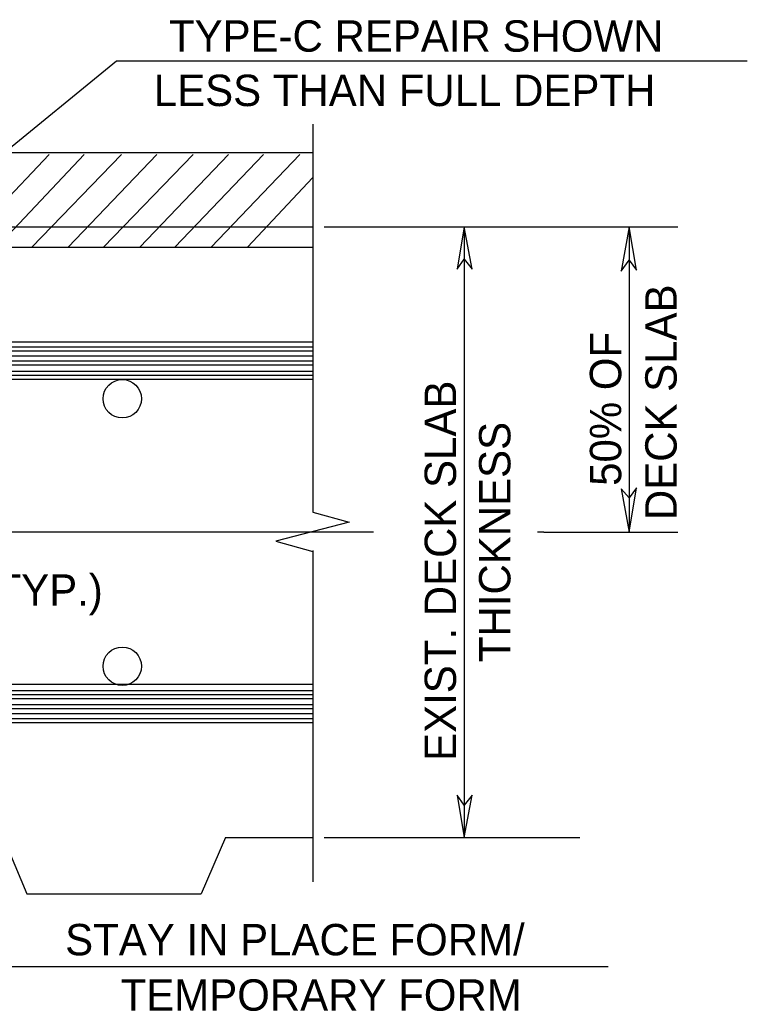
# Model space of a CAD drawing. Extents: x 528.19 to 531.15, y 154.44 to 156.28.
# Drawn here: x 530.0741 to 530.311, y 155.617 to 155.9398 of the extents above; entities that cross this region are included whole.
import ezdxf

# ---------------------------------------------------------------- set-up
doc = ezdxf.new("R2010")
doc.units = 0
for name, color, linetype in [('Level 1', 7, 'Continuous'), ('Level 2', 7, 'Continuous'), ('Level 5', 7, 'Continuous')]:
    doc.layers.add(name, color=color, linetype=linetype)

msp = doc.modelspace()

# ---------------------------------------------------------------- linework, layer by layer
at = {"layer": 'Level 1'}
for p, q in [((530.16962, 155.77953), (530.18143, 155.77625)), ((530.18143, 155.77625), (530.15748, 155.77001)), ((530.15748, 155.77001), (530.16962, 155.76673))]:
    msp.add_line(p, q, dxfattribs=at)
for points in [[(530.21883, 155.87238), (530.21654, 155.8586), (530.21883, 155.86188), (530.22146, 155.8586)], [(530.27264, 155.87238), (530.27001, 155.85794), (530.27264, 155.86155), (530.27493, 155.85827)], [(530.27264, 155.77297), (530.27493, 155.7874), (530.27264, 155.78412), (530.27001, 155.78707)], [(530.21883, 155.67356), (530.22146, 155.68734), (530.21883, 155.68406), (530.21654, 155.68734)]]:
    msp.add_lwpolyline(points, close=True, dxfattribs=at)
at = {"layer": 'Level 2'}
for p, q in [((530.16962, 155.90584), (530.16962, 155.77953)), ((529.64797, 155.89665), (530.16962, 155.89665)), ((529.64797, 155.87238), (530.16962, 155.87238)), ((529.64797, 155.87238), (530.16962, 155.87238)), ((530.17323, 155.87238), (530.28839, 155.87238)), ((530.21883, 155.87238), (530.21883, 155.67356)), ((530.27264, 155.87238), (530.27264, 155.77297)), ((529.64797, 155.86581), (530.16962, 155.86581)), ((529.64797, 155.83497), (530.16962, 155.83497)), ((529.64797, 155.83333), (530.16962, 155.83333)), ((529.64797, 155.83202), (530.16962, 155.83202)), ((529.64797, 155.83038), (530.16962, 155.83038)), ((529.64797, 155.82874), (530.16962, 155.82874)), ((529.64797, 155.82743), (530.16962, 155.82743)), ((529.64797, 155.82546), (530.16962, 155.82546)), ((529.64797, 155.82415), (530.16962, 155.82415)), ((529.64797, 155.82283), (530.16962, 155.82283)), ((530.16962, 155.76706), (530.16962, 155.65912)), ((529.64797, 155.72343), (530.16962, 155.72343)), ((529.64797, 155.72146), (530.16962, 155.72146)), ((529.64797, 155.72014), (530.16962, 155.72014)), ((529.64797, 155.71883), (530.16962, 155.71883)), ((529.64797, 155.71686), (530.16962, 155.71686)), ((529.64797, 155.71555), (530.16962, 155.71555)), ((529.64797, 155.71391), (530.16962, 155.71391)), ((529.64797, 155.71227), (530.16962, 155.71227)), ((529.64797, 155.71096), (530.16962, 155.71096)), ((530.14108, 155.67356), (530.16962, 155.67356)), ((530.17323, 155.67356), (530.25656, 155.67356)), ((529.93865, 155.63156), (530.26575, 155.63156))]:
    msp.add_line(p, q, dxfattribs=at)
for centre in [(530.1075, 155.81642), (530.1075, 155.72933)]:
    msp.add_circle(centre, 0.00625, dxfattribs=at)
at = {"layer": 'Level 5'}
for p, q in [((529.94685, 155.79659), (530.10564, 155.92651)), ((530.10564, 155.92651), (530.31102, 155.92651)), ((530.05512, 155.86581), (530.08366, 155.896)), ((530.0666, 155.86581), (530.09514, 155.896)), ((530.07808, 155.86581), (530.10728, 155.896)), ((530.0899, 155.86581), (530.11877, 155.896)), ((530.10138, 155.86581), (530.13058, 155.896)), ((530.11319, 155.86581), (530.14206, 155.896)), ((530.12467, 155.86581), (530.15354, 155.896)), ((530.13648, 155.86581), (530.16535, 155.896)), ((530.14829, 155.86581), (530.16962, 155.88845)), ((530.1893, 155.77297), (529.92159, 155.77297)), ((530.24475, 155.77297), (530.24278, 155.77297)), ((530.24475, 155.77297), (530.28839, 155.77297)), ((530.06857, 155.67388), (530.07644, 155.65518)), ((530.14108, 155.67356), (530.1332, 155.65518)), ((530.07644, 155.65518), (530.1332, 155.65518))]:
    msp.add_line(p, q, dxfattribs=at)

# ---------------------------------------------------------------- texts
for s, height, p in [('TYPE-C REPAIR SHOWN', 0.0102244, (530.1227, 155.92946)), ('LESS THAN FULL DEPTH', 0.0102244, (530.11778, 155.91175)), ('(TYP.)', 0.010224, (530.06168, 155.74902)), ('STAY IN PLACE FORM/', 0.0102244, (530.08891, 155.63517)), ('TEMPORARY FORM', 0.0102244, (530.10696, 155.61713))]:
    msp.add_text(s, height=height, dxfattribs=at).set_placement(p)
for s, height, p in [('DECK SLAB', 0.010224, (530.28806, 155.7769)), ('50% OF ', 0.010224, (530.27001, 155.78806)), ('EXIST. DECK SLAB', 0.0102244, (530.21621, 155.69849)), ('THICKNESS', 0.010224, (530.23392, 155.73064))]:
    msp.add_text(s, height=height, rotation=90, dxfattribs=at).set_placement(p)

doc.saveas('drawing.dxf')
